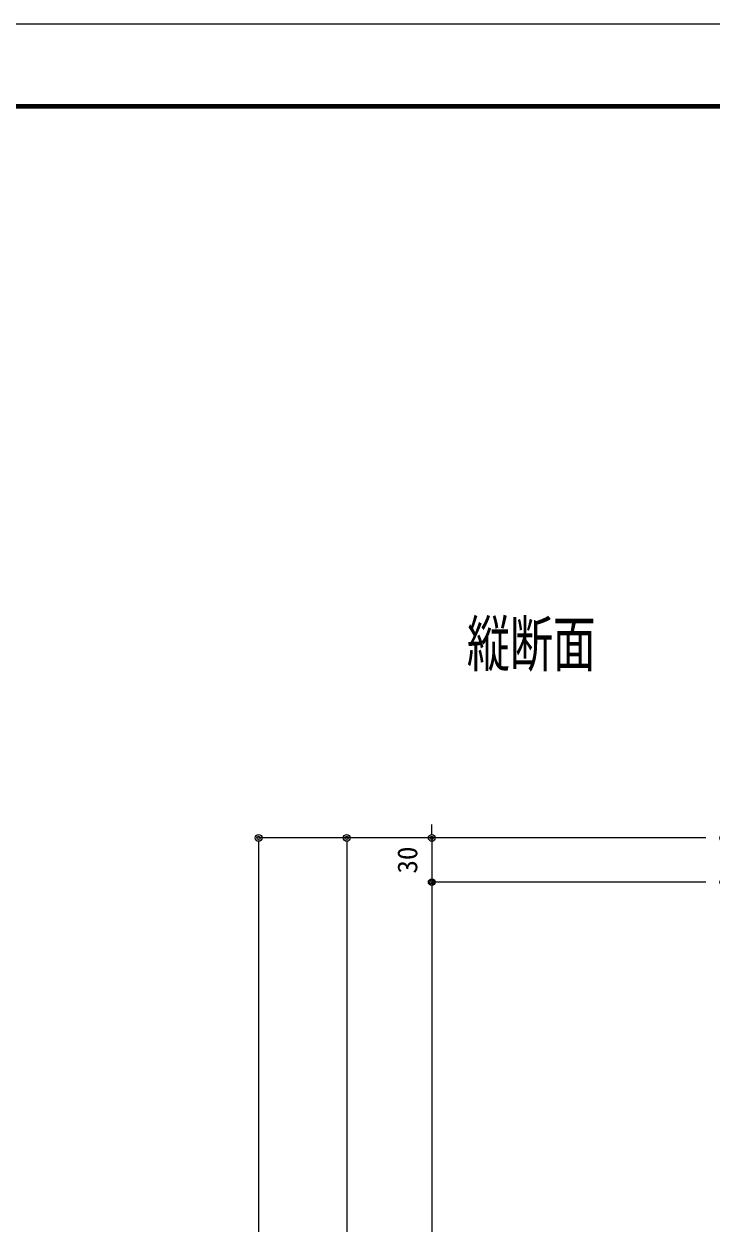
# Model space of a CAD drawing. Units: millimetres, scale not verified. Extents: x -1682 to 1682, y -1188 to 1188.
# Drawn here: x -462 to 5, y 374 to 1188 of the extents above; entities that cross this region are included whole.
import ezdxf
from ezdxf.enums import TextEntityAlignment as Align

# ---------------------------------------------------------------- set-up
doc = ezdxf.new("R2010")
doc.units = ezdxf.units.MM
doc.header["$LTSCALE"] = 8
doc.header["$PDMODE"] = 32
doc.header["$PDSIZE"] = 4
for name, color, linetype, lineweight in [('0-0_0', 7, 'Continuous', 18), ('0-1_DEFPOINTS', 7, 'Continuous', 18), ('0-3_MOJI', 7, 'Continuous', 18), ('0-5_WAKU', 7, 'Continuous', 18), ('0-A_1手摺寸法', 7, 'Continuous', 18)]:
    doc.layers.add(name, color=color, linetype=linetype, lineweight=lineweight)
doc.styles.add('ＭＳ ゴシック', font='')
doc.styles.get('ＭＳ ゴシック').set_extended_font_data('MS Gothic')

# ---------------------------------------------------------------- blocks, each defined once
blk = doc.blocks.new('_ORIGIN2')
at = {"layer": '0-0_0'}
blk.add_line((-1, 0), (-2, 0), dxfattribs=at)
for radius in [1, 0.5]:
    blk.add_circle((0, 0), radius, dxfattribs=at)
blk = doc.blocks.new('D31')
at = {"layer": '0-A_1手摺寸法'}
for p, q in [((92.83, 3360.25), (-514.28, 3360.25)), ((-514.28, 3351.05), (-514.28, 1139.45))]:
    blk.add_line(p, q, dxfattribs=at)
at = {"layer": '0-A_1手摺寸法', "xscale": 4.6, "yscale": 4.6, "rotation": 90}
blk.add_blockref('_ORIGIN2', (-514.28, 3360.25), dxfattribs=at)
blk = doc.blocks.new('D32')
at = {"layer": '0-A_1手摺寸法'}
for p, q in [((92.83, 3360.25), (-394.76, 3360.25)), ((-394.76, 3351.05), (-394.76, 1169.45))]:
    blk.add_line(p, q, dxfattribs=at)
at = {"layer": '0-A_1手摺寸法', "xscale": 4.6, "yscale": 4.6, "rotation": 90}
blk.add_blockref('_ORIGIN2', (-394.76, 3360.25), dxfattribs=at)
blk = doc.blocks.new('D33')
at = {"layer": '0-A_1手摺寸法'}
for p, q in [((92.83, 3300.25), (-279.33, 3300.25)), ((-279.33, 3291.05), (-279.33, 1329.45))]:
    blk.add_line(p, q, dxfattribs=at)
at = {"layer": '0-A_1手摺寸法', "xscale": 4.6, "yscale": 4.6, "rotation": 90}
blk.add_blockref('_ORIGIN2', (-279.33, 3300.25), dxfattribs=at)
blk = doc.blocks.new('D40')
at = {"layer": '0-1_DEFPOINTS'}
for p in [(115.83, 3360.25), (-279.33, 3300.25), (115.83, 3300.25)]:
    blk.add_point(p, dxfattribs=at)
at = {"layer": '0-A_1手摺寸法'}
for p, q in [((-279.33, 3369.45), (-279.33, 3378.65)), ((92.83, 3360.25), (-279.33, 3360.25)), ((-279.33, 3360.25), (-279.33, 3300.25)), ((92.83, 3300.25), (-279.33, 3300.25)), ((-279.33, 3291.05), (-279.33, 3281.85))]:
    blk.add_line(p, q, dxfattribs=at)
at = {"layer": '0-A_1手摺寸法', "xscale": 4.6, "yscale": 4.6}
for p, rotation in [((-279.33, 3360.25), 270), ((-279.33, 3300.25), 90)]:
    blk.add_blockref('_ORIGIN2', p, dxfattribs=dict(at, rotation=rotation))
at = {"layer": '0-A_1手摺寸法', "style": 'ＭＳ ゴシック'}
blk.add_text('30', height=26.98, rotation=90, dxfattribs=at).set_placement((-290.83, 3311.85), align=Align.BOTTOM_LEFT)

msp = doc.modelspace()

# ---------------------------------------------------------------- linework, layer by layer
at = {"layer": '0-1_DEFPOINTS', "color": 5}
msp.add_line((1682, 1188), (-1682, 1188), dxfattribs=at)
at = {"layer": '0-5_WAKU'}
for p, q in [((1599.2, 1133.2), (-1603.2, 1133.2)), ((1598.6, 1132.6), (-1602.6, 1132.6)), ((1598, 1132), (-1602, 1132)), ((1597.4, 1131.4), (-1601.4, 1131.4)), ((1596.8, 1130.8), (-1600.8, 1130.8))]:
    msp.add_line(p, q, dxfattribs=at)

# ---------------------------------------------------------------- block references
at = {"layer": '0-A_1手摺寸法', "xscale": 0.5, "yscale": 0.5}
for name in ['D40', 'D31', 'D32', 'D33']:
    msp.add_blockref(name, (-45.445, -1044.515), dxfattribs=at)

# ---------------------------------------------------------------- texts
at = {"layer": '0-3_MOJI', "style": 'ＭＳ ゴシック', "width": 0.7}
msp.add_text('縦断面', height=30.55, dxfattribs=at).set_placement((-161.269, 742.928), align=Align.BOTTOM_LEFT)

doc.saveas('drawing.dxf')
